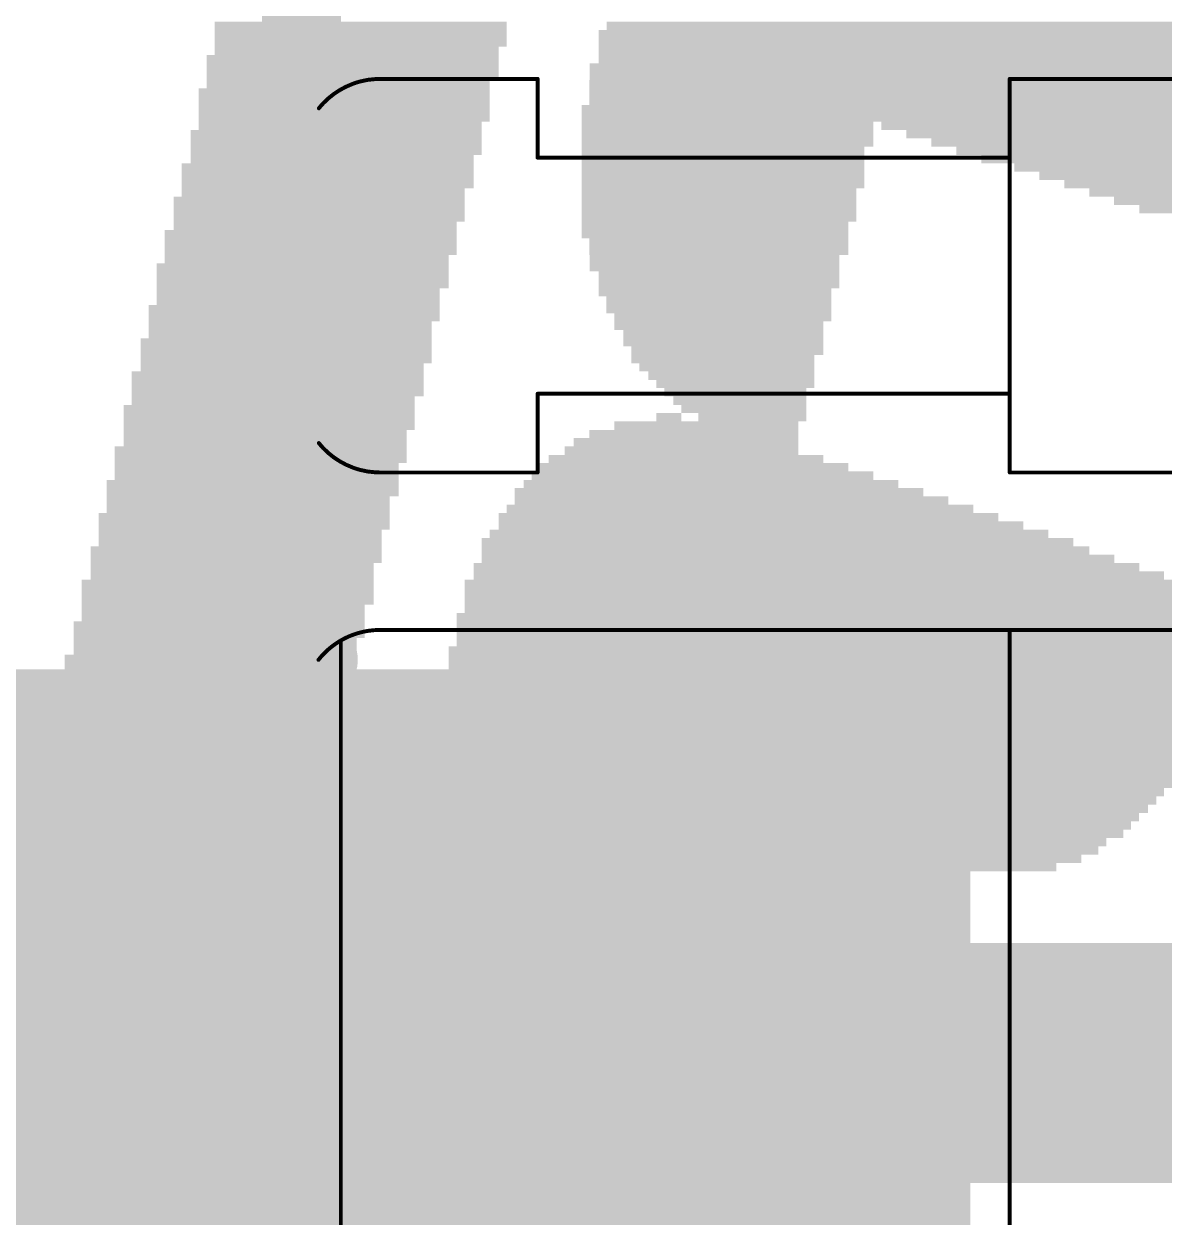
# Model space of a CAD drawing. Extents: x 0 to 53.3, y -0.3 to 28.3.
# Drawn here: x 38.153 to 41.051, y 5.482 to 8.514 of the extents above; entities that cross this region are included whole.
import ezdxf

# ---------------------------------------------------------------- set-up
doc = ezdxf.new("R2010")
doc.units = 0
for name, color, linetype in [('1', 12, 'CONTINUOUS'), ('201', 6, 'CONTINUOUS'), ('51', 253, 'CONTINUOUS')]:
    doc.layers.add(name, color=color, linetype=linetype)

# ---------------------------------------------------------------- blocks, each defined once
blk = doc.blocks.new('RECT')
blk.add_solid([(-0.5, -0.5), (0.5, -0.5), (-0.5, 0.5), (0.5, 0.5)])

msp = doc.modelspace()

# ---------------------------------------------------------------- linework, layer by layer
at = {"layer": '1', "const_width": 0.6096}
for points in [[(38.809, 5.874), (37.846, 5.874)], [(48.059, 5.874), (38.809, 5.874)]]:
    msp.add_lwpolyline(points, dxfattribs=at)
at = {"layer": '1', "const_width": 0.3048}
for points in [[(38.809, 6.0264, 1), (38.809, 5.7216)], [(38.809, 5.7216, 1), (38.809, 6.0264)]]:
    msp.add_lwpolyline(points, format="xyb", dxfattribs=at)
at = {"layer": '51'}
for points, const_width in [([(38.859, 8.9711), (38.859, 8.174)], 0.2), ([(38.8931, 8.2856), (38.9031, 8.2992)], 0.2), ([(38.877, 8.2568), (38.8844, 8.2715)], 0.2), ([(38.8844, 8.2715), (38.8931, 8.2856)], 0.2), ([(38.9898, 8.3616), (38.9989, 8.3648)], 0.01), ([(38.9989, 8.3648), (39.0083, 8.3675)], 0.01), ([(39.0083, 8.3675), (39.0279, 8.3716)], 0.01), ([(39.0279, 8.3716), (39.0484, 8.3737)], 0.01), ([(39.0484, 8.3737), (39.059, 8.374)], 0.01), ([(39.459, 8.374), (39.059, 8.374)], 0.01), ([(39.459, 8.174), (39.459, 8.374)], 0.01), ([(43.4528, 8.374), (40.659, 8.374)], 0.01), ([(40.659, 8.374), (40.659, 8.174)], 0.01), ([(38.8661, 8.2268), (38.8709, 8.2419)], 0.2), ([(38.8709, 8.2419), (38.877, 8.2568)], 0.2), ([(38.927, 8.3243), (38.9409, 8.3354)], 0.01), ([(38.9409, 8.3354), (38.956, 8.3454)], 0.01), ([(38.956, 8.3454), (38.9723, 8.3542)], 0.01), ([(38.9723, 8.3542), (38.9898, 8.3616)], 0.01), ([(38.8603, 8.1964), (38.8626, 8.2116)], 0.2), ([(38.8626, 8.2116), (38.8642, 8.2192)], 0.2), ([(38.8642, 8.2192), (38.8661, 8.2268)], 0.2), ([(38.9031, 8.2992), (38.9086, 8.3058)], 0.01), ([(38.9086, 8.3058), (38.9144, 8.3122)], 0.01), ([(38.9144, 8.3122), (38.927, 8.3243)], 0.01), ([(38.859, 8.174), (38.8591, 8.1814)], 0.2), ([(38.8591, 8.1814), (38.8603, 8.1964)], 0.2), ([(38.859, 8.174), (38.859, 7.574)], 0.2), ([(40.659, 8.174), (39.459, 8.174)], 0.01), ([(40.659, 8.174), (40.659, 7.374)], 0.01), ([(38.859, 7.574), (38.859, 6.7769)], 0.2), ([(38.8591, 7.5666), (38.859, 7.574)], 0.2), ([(38.8603, 7.5516), (38.8591, 7.5666)], 0.2), ([(38.8626, 7.5364), (38.8603, 7.5516)], 0.2), ([(38.8642, 7.5288), (38.8626, 7.5364)], 0.2), ([(38.8661, 7.5212), (38.8642, 7.5288)], 0.2), ([(38.8709, 7.5061), (38.8661, 7.5212)], 0.2), ([(38.877, 7.4912), (38.8709, 7.5061)], 0.2), ([(38.8844, 7.4765), (38.877, 7.4912)], 0.2), ([(39.459, 7.374), (39.459, 7.574)], 0.01), ([(39.459, 7.574), (40.659, 7.574)], 0.01), ([(38.8931, 7.4624), (38.8844, 7.4765)], 0.2), ([(38.9031, 7.4488), (38.8931, 7.4624)], 0.2), ([(38.9086, 7.4422), (38.9031, 7.4488)], 0.01), ([(38.9144, 7.4358), (38.9086, 7.4422)], 0.01), ([(38.927, 7.4237), (38.9144, 7.4358)], 0.01), ([(38.9409, 7.4126), (38.927, 7.4237)], 0.01), ([(38.956, 7.4026), (38.9409, 7.4126)], 0.01), ([(38.9723, 7.3938), (38.956, 7.4026)], 0.01), ([(38.9898, 7.3864), (38.9723, 7.3938)], 0.01), ([(38.9989, 7.3832), (38.9898, 7.3864)], 0.01), ([(39.0083, 7.3805), (38.9989, 7.3832)], 0.01), ([(39.0279, 7.3764), (39.0083, 7.3805)], 0.01), ([(39.0484, 7.3743), (39.0279, 7.3764)], 0.01), ([(39.059, 7.374), (39.0484, 7.3743)], 0.01), ([(39.059, 7.374), (39.459, 7.374)], 0.01), ([(40.659, 7.374), (43.4528, 7.374)], 0.01), ([(38.883, 6.8689), (38.8858, 6.874)], 0.2), ([(38.8858, 6.874), (38.8888, 6.879)], 0.2), ([(38.8888, 6.879), (38.8952, 6.8887)], 0.2), ([(38.8952, 6.8887), (38.9021, 6.898)], 0.2), ([(39.0072, 6.9672), (39.0153, 6.9692)], 0.01), ([(39.0153, 6.9692), (39.024, 6.9709)], 0.01), ([(39.024, 6.9709), (39.0286, 6.9717)], 0.01), ([(39.0286, 6.9717), (39.0333, 6.9723)], 0.01), ([(39.0333, 6.9723), (39.0432, 6.9734)], 0.01), ([(39.0432, 6.9734), (39.0536, 6.9739)], 0.01), ([(39.0536, 6.9739), (39.059, 6.974)], 0.01), ([(41.613, 6.974), (39.059, 6.974)], 0.01), ([(40.659, 4.774), (40.659, 6.974)], 0.01), ([(38.8707, 6.8415), (38.8728, 6.8469)], 0.2), ([(38.8728, 6.8469), (38.8731, 6.8478)], 0.2), ([(38.8731, 6.8478), (38.8735, 6.8487)], 0.2), ([(38.8735, 6.8487), (38.8742, 6.8505)], 0.2), ([(38.8742, 6.8505), (38.875, 6.8523)], 0.2), ([(38.875, 6.8523), (38.8777, 6.8585)], 0.2), ([(38.8777, 6.8585), (38.883, 6.8689)], 0.2), ([(38.935, 6.9309), (38.9443, 6.9378)], 0.01), ([(38.9443, 6.9378), (38.954, 6.9442)], 0.01), ([(38.954, 6.9442), (38.959, 6.9472)], 0.01), ([(38.959, 4.8008), (38.959, 6.9472)], 0.01), ([(38.959, 6.9472), (38.9591, 6.9472)], 0.01), ([(38.9591, 6.9472), (38.9596, 6.9476)], 0.01), ([(38.9596, 6.9476), (38.9608, 6.9482)], 0.01), ([(38.9608, 6.9482), (38.9616, 6.9487)], 0.01), ([(38.9616, 6.9487), (38.9626, 6.9492)], 0.01), ([(38.9626, 6.9492), (38.965, 6.9505)], 0.01), ([(38.965, 6.9505), (38.968, 6.9521)], 0.01), ([(38.968, 6.9521), (38.9717, 6.9539)], 0.01), ([(38.9717, 6.9539), (38.976, 6.956)], 0.01), ([(38.976, 6.956), (38.981, 6.9582)], 0.01), ([(38.981, 6.9582), (38.9837, 6.9593)], 0.01), ([(38.9837, 6.9593), (38.9866, 6.9604)], 0.01), ([(38.9866, 6.9604), (38.9928, 6.9627)], 0.01), ([(38.9928, 6.9627), (38.9997, 6.965)], 0.01), ([(38.9997, 6.965), (39.0072, 6.9672)], 0.01), ([(38.8626, 6.8116), (38.8629, 6.8135)], 0.2), ([(38.8629, 6.8135), (38.8631, 6.8144)], 0.2), ([(38.8631, 6.8144), (38.8633, 6.8154)], 0.2), ([(38.8633, 6.8154), (38.8637, 6.8173)], 0.2), ([(38.8637, 6.8173), (38.8642, 6.8192)], 0.2), ([(38.8642, 6.8192), (38.8646, 6.8211)], 0.2), ([(38.8646, 6.8211), (38.8651, 6.8229)], 0.2), ([(38.8651, 6.8229), (38.8656, 6.8248)], 0.2), ([(38.8656, 6.8248), (38.8658, 6.8258)], 0.2), ([(38.8658, 6.8258), (38.8661, 6.8267)], 0.2), ([(38.8661, 6.8267), (38.8666, 6.8286)], 0.2), ([(38.8666, 6.8286), (38.8671, 6.8304)], 0.2), ([(38.8671, 6.8304), (38.8677, 6.8323)], 0.2), ([(38.8677, 6.8323), (38.8683, 6.8341)], 0.2), ([(38.8683, 6.8341), (38.8688, 6.836)], 0.2), ([(38.8688, 6.836), (38.8692, 6.8369)], 0.2), ([(38.8692, 6.8369), (38.8695, 6.8378)], 0.2), ([(38.8695, 6.8378), (38.8701, 6.8397)], 0.2), ([(38.8701, 6.8397), (38.8707, 6.8415)], 0.2), ([(38.9021, 6.898), (38.9096, 6.907)], 0.01), ([(38.9096, 6.907), (38.9176, 6.9154)], 0.01), ([(38.9176, 6.9154), (38.926, 6.9234)], 0.01), ([(38.926, 6.9234), (38.9304, 6.9272)], 0.01), ([(38.9304, 6.9272), (38.935, 6.9309)], 0.01), ([(38.8591, 6.7808), (38.8592, 6.7827)], 0.2), ([(38.8592, 6.7827), (38.8593, 6.7847)], 0.2), ([(38.8593, 6.7847), (38.8595, 6.7885)], 0.2), ([(38.8595, 6.7885), (38.8597, 6.7905)], 0.2), ([(38.8597, 6.7905), (38.8598, 6.7914)], 0.2), ([(38.8598, 6.7924), (38.86, 6.7943)], 0.2), ([(38.8598, 6.7914), (38.8598, 6.7924)], 0.2), ([(38.86, 6.7943), (38.8602, 6.7963)], 0.2), ([(38.8602, 6.7963), (38.8605, 6.7982)], 0.2), ([(38.8605, 6.7982), (38.8607, 6.8001)], 0.2), ([(38.8607, 6.8001), (38.861, 6.802)], 0.2), ([(38.861, 6.802), (38.8611, 6.803)], 0.2), ([(38.8611, 6.803), (38.8613, 6.8039)], 0.2), ([(38.8613, 6.8039), (38.8616, 6.8059)], 0.2), ([(38.8616, 6.8059), (38.8619, 6.8078)], 0.2), ([(38.8619, 6.8078), (38.862, 6.8087)], 0.2), ([(38.862, 6.8087), (38.8622, 6.8097)], 0.2), ([(38.8622, 6.8097), (38.8626, 6.8116)], 0.2), ([(38.859, 6.7769), (38.8591, 6.7788)], 0.2), ([(38.859, 6.7769), (38.859, 6.474)], 0.2), ([(38.8591, 6.7788), (38.8591, 6.7808)], 0.2), ([(38.859, 6.474), (37.259, 6.474)], 0.2), ([(38.859, 6.474), (38.859, 5.274)], 0.2)]:
    msp.add_lwpolyline(points, dxfattribs=dict(at, const_width=const_width))
for points, const_width in [([(38.9434, 8.2696, 1), (38.8628, 8.3288)], 0.1), ([(38.9291, 8.249, 1), (38.8397, 8.294)], 0.1), ([(38.9357, 8.2593, 1), (38.8505, 8.3119)], 0.1), ([(38.9982, 8.3672, 1), (38.9996, 8.3624)], 0.005), ([(38.9997, 8.3624, 1), (38.9981, 8.3672)], 0.005), ([(39.0078, 8.3699, 1), (39.0088, 8.3651)], 0.005), ([(39.009, 8.3651, 1), (39.0076, 8.3699)], 0.005), ([(39.0276, 8.3741, 1), (39.0282, 8.3691)], 0.005), ([(39.0284, 8.3692, 1), (39.0274, 8.374)], 0.005), ([(39.0483, 8.3762, 1), (39.0485, 8.3712)], 0.005), ([(39.0487, 8.3712, 1), (39.0481, 8.3762)], 0.005), ([(39.059, 8.3765, 1), (39.059, 8.3715)], 0.005), ([(39.0591, 8.3715, 1), (39.0589, 8.3765)], 0.005), ([(39.4615, 8.374, 1), (39.4565, 8.374)], 0.005), ([(39.459, 8.3715, 1), (39.459, 8.3765)], 0.005), ([(40.659, 8.3765, 1), (40.659, 8.3715)], 0.005), ([(40.6615, 8.374, 1), (40.6565, 8.374)], 0.005), ([(38.9186, 8.2268, 1), (38.8232, 8.257)], 0.1), ([(38.9233, 8.2379, 1), (38.8307, 8.2757)], 0.1), ([(38.8418, 8.2978, 1), (38.927, 8.2452)], 0.1), ([(38.8528, 8.3152, 1), (38.9334, 8.256)], 0.1), ([(38.9395, 8.3375, 1), (38.9423, 8.3333)], 0.005), ([(38.9425, 8.3334, 1), (38.9393, 8.3374)], 0.005), ([(38.9548, 8.3476, 1), (38.9572, 8.3432)], 0.005), ([(38.9574, 8.3433, 1), (38.9546, 8.3475)], 0.005), ([(38.9713, 8.3565, 1), (38.9733, 8.3519)], 0.005), ([(38.9735, 8.352, 1), (38.9711, 8.3564)], 0.005), ([(38.989, 8.364, 1), (38.9906, 8.3592)], 0.005), ([(38.9908, 8.3593, 1), (38.9888, 8.3639)], 0.005), ([(38.912, 8.2041, 1), (38.8132, 8.2191)], 0.1), ([(38.9131, 8.2089, 1), (38.8153, 8.2295)], 0.1), ([(38.9146, 8.2147, 1), (38.8176, 8.2389)], 0.1), ([(38.8246, 8.2608, 1), (38.9172, 8.223)], 0.1), ([(38.8323, 8.2793, 1), (38.9217, 8.2343)], 0.1), ([(38.9067, 8.3075, 1), (38.9105, 8.3041)], 0.005), ([(38.9105, 8.3042, 1), (38.9067, 8.3074)], 0.005), ([(38.9127, 8.314, 1), (38.9161, 8.3104)], 0.005), ([(38.9163, 8.3105, 1), (38.9125, 8.3139)], 0.005), ([(38.9254, 8.3263, 1), (38.9286, 8.3223)], 0.005), ([(38.9287, 8.3225, 1), (38.9253, 8.3261)], 0.005), ([(38.9091, 8.1807, 1), (38.8091, 8.1821)], 0.1), ([(38.9101, 8.1924, 1), (38.8105, 8.2004)], 0.1), ([(38.8157, 8.2313, 1), (38.9127, 8.2071)], 0.1), ([(38.8184, 8.2419, 1), (38.9138, 8.2117)], 0.1), ([(38.9012, 8.3008, 1), (38.905, 8.2976)], 0.005), ([(38.909, 8.174, 1), (38.809, 8.174)], 0.1), ([(38.8109, 8.2039, 1), (38.9097, 8.1889)], 0.1), ([(38.8137, 8.2219, 1), (38.9115, 8.2013)], 0.1), ([(38.809, 8.1747, 1), (38.909, 8.1733)], 0.1), ([(38.809, 8.174, 1), (38.909, 8.174)], 0.1), ([(38.8093, 8.1854, 1), (38.9089, 8.1774)], 0.1), ([(39.459, 8.1765, 1), (39.459, 8.1715)], 0.005), ([(39.4565, 8.174, 1), (39.4615, 8.174)], 0.005), ([(40.6615, 8.174, 1), (40.6565, 8.174)], 0.005), ([(40.6565, 8.174, 1), (40.6615, 8.174)], 0.005), ([(40.659, 8.1715, 1), (40.659, 8.1765)], 0.005), ([(38.909, 7.574, 1), (38.809, 7.574)], 0.1), ([(38.909, 7.5747, 1), (38.809, 7.5733)], 0.1), ([(38.9089, 7.5706, 1), (38.8093, 7.5626)], 0.1), ([(38.9097, 7.5591, 1), (38.8109, 7.5441)], 0.1), ([(38.809, 7.574, 1), (38.909, 7.574)], 0.1), ([(38.8091, 7.5659, 1), (38.9091, 7.5673)], 0.1), ([(38.9115, 7.5467, 1), (38.8137, 7.5261)], 0.1), ([(38.9127, 7.5409, 1), (38.8157, 7.5167)], 0.1), ([(38.9138, 7.5363, 1), (38.8184, 7.5061)], 0.1), ([(38.8105, 7.5476, 1), (38.9101, 7.5556)], 0.1), ([(38.8132, 7.5289, 1), (38.912, 7.5439)], 0.1), ([(38.8153, 7.5185, 1), (38.9131, 7.5391)], 0.1), ([(38.8176, 7.5091, 1), (38.9146, 7.5333)], 0.1), ([(38.9172, 7.525, 1), (38.8246, 7.4872)], 0.1), ([(38.9217, 7.5137, 1), (38.8323, 7.4687)], 0.1), ([(39.4615, 7.574, 1), (39.4565, 7.574)], 0.005), ([(39.459, 7.5765, 1), (39.459, 7.5715)], 0.005), ([(40.659, 7.5715, 1), (40.659, 7.5765)], 0.005), ([(38.8232, 7.491, 1), (38.9186, 7.5212)], 0.1), ([(38.8307, 7.4723, 1), (38.9233, 7.5101)], 0.1), ([(38.927, 7.5028, 1), (38.8418, 7.4502)], 0.1), ([(38.8397, 7.454, 1), (38.9291, 7.499)], 0.1), ([(38.9334, 7.492, 1), (38.8528, 7.4328)], 0.1), ([(38.8505, 7.4361, 1), (38.9357, 7.4887)], 0.1), ([(38.8628, 7.4192, 1), (38.9434, 7.4784)], 0.1), ([(38.905, 7.4504, 1), (38.9012, 7.4472)], 0.005), ([(38.9105, 7.4439, 1), (38.9067, 7.4405)], 0.005), ([(38.9067, 7.4406, 1), (38.9105, 7.4438)], 0.005), ([(38.9161, 7.4376, 1), (38.9127, 7.434)], 0.005), ([(38.9125, 7.4341, 1), (38.9163, 7.4375)], 0.005), ([(38.9286, 7.4257, 1), (38.9254, 7.4217)], 0.005), ([(38.9253, 7.4219, 1), (38.9287, 7.4255)], 0.005), ([(38.9423, 7.4147, 1), (38.9395, 7.4105)], 0.005), ([(38.9393, 7.4106, 1), (38.9425, 7.4146)], 0.005), ([(38.9572, 7.4048, 1), (38.9548, 7.4004)], 0.005), ([(38.9546, 7.4005, 1), (38.9574, 7.4047)], 0.005), ([(38.9733, 7.3961, 1), (38.9713, 7.3915)], 0.005), ([(38.9711, 7.3916, 1), (38.9735, 7.396)], 0.005), ([(38.9906, 7.3888, 1), (38.989, 7.384)], 0.005), ([(38.9888, 7.3841, 1), (38.9908, 7.3887)], 0.005), ([(38.9996, 7.3856, 1), (38.9982, 7.3808)], 0.005), ([(38.9981, 7.3808, 1), (38.9997, 7.3856)], 0.005), ([(39.0088, 7.3829, 1), (39.0078, 7.3781)], 0.005), ([(39.0076, 7.3781, 1), (39.009, 7.3829)], 0.005), ([(39.0282, 7.3789, 1), (39.0276, 7.3739)], 0.005), ([(39.0274, 7.374, 1), (39.0284, 7.3788)], 0.005), ([(39.0485, 7.3768, 1), (39.0483, 7.3718)], 0.005), ([(39.0481, 7.3718, 1), (39.0487, 7.3768)], 0.005), ([(39.059, 7.3765, 1), (39.059, 7.3715)], 0.005), ([(39.0589, 7.3715, 1), (39.0591, 7.3765)], 0.005), ([(39.4565, 7.374, 1), (39.4615, 7.374)], 0.005), ([(39.459, 7.3715, 1), (39.459, 7.3765)], 0.005), ([(40.659, 7.3765, 1), (40.659, 7.3715)], 0.005), ([(40.6565, 7.374, 1), (40.6615, 7.374)], 0.005), ([(38.9296, 6.8499, 1), (38.842, 6.8981)], 0.1), ([(38.9317, 6.8533, 1), (38.8459, 6.9047)], 0.1), ([(38.9369, 6.8612, 1), (38.8535, 6.9162)], 0.1), ([(38.9423, 6.8682, 1), (38.8619, 6.9278)], 0.1), ([(39.0148, 6.9717, 1), (39.0158, 6.9667)], 0.005), ([(39.0159, 6.9668, 1), (39.0147, 6.9716)], 0.005), ([(39.0236, 6.9734, 1), (39.0244, 6.9684)], 0.005), ([(39.0245, 6.9684, 1), (39.0235, 6.9734)], 0.005), ([(39.0283, 6.9742, 1), (39.0289, 6.9692)], 0.005), ([(39.029, 6.9692, 1), (39.0282, 6.9742)], 0.005), ([(39.033, 6.9748, 1), (39.0336, 6.9698)], 0.005), ([(39.0336, 6.9698, 1), (39.033, 6.9748)], 0.005), ([(39.0431, 6.9759, 1), (39.0433, 6.9709)], 0.005), ([(39.0435, 6.9709, 1), (39.0429, 6.9759)], 0.005), ([(39.0536, 6.9764, 1), (39.0536, 6.9714)], 0.005), ([(39.0537, 6.9714, 1), (39.0535, 6.9764)], 0.005), ([(39.059, 6.9765, 1), (39.059, 6.9715)], 0.005), ([(39.059, 6.9715, 1), (39.059, 6.9765)], 0.005), ([(40.6615, 6.974, 1), (40.6565, 6.974)], 0.005), ([(38.9205, 6.832, 1), (38.8257, 6.8636)], 0.1), ([(38.9194, 6.8288, 1), (38.8262, 6.865)], 0.1), ([(38.9208, 6.8324, 1), (38.8276, 6.8686)], 0.1), ([(38.9192, 6.8284, 1), (38.8278, 6.869)], 0.1), ([(38.9207, 6.832, 1), (38.8293, 6.8726)], 0.1), ([(38.9235, 6.8385, 1), (38.8319, 6.8785)], 0.1), ([(38.8392, 6.893, 1), (38.9268, 6.8448)], 0.1), ([(38.8429, 6.8997, 1), (38.9287, 6.8483)], 0.1), ([(38.9275, 6.8462, 1), (38.8385, 6.8916)], 0.1), ([(38.8471, 6.9065, 1), (38.9305, 6.8515)], 0.1), ([(38.855, 6.9185, 1), (38.9354, 6.8589)], 0.1), ([(38.9429, 6.9399, 1), (38.9457, 6.9357)], 0.005), ([(38.9458, 6.9358, 1), (38.9428, 6.9398)], 0.005), ([(38.9527, 6.9463, 1), (38.9553, 6.9421)], 0.005), ([(38.9554, 6.9421, 1), (38.9526, 6.9463)], 0.005), ([(38.9615, 6.9472, 1), (38.9565, 6.9472)], 0.005), ([(38.959, 6.9497, 1), (38.959, 6.9447)], 0.005), ([(38.9575, 6.9492, 1), (38.9607, 6.9452)], 0.005), ([(38.9585, 6.9498, 1), (38.9607, 6.9454)], 0.005), ([(38.9603, 6.9451, 1), (38.9577, 6.9493)], 0.005), ([(38.9612, 6.9456, 1), (38.958, 6.9496)], 0.005), ([(38.9595, 6.9503, 1), (38.9621, 6.9461)], 0.005), ([(38.9605, 6.9509, 1), (38.9627, 6.9465)], 0.005), ([(38.9591, 6.9447, 1), (38.9591, 6.9497)], 0.005), ([(38.9619, 6.946, 1), (38.9597, 6.9504)], 0.005), ([(38.9614, 6.9514, 1), (38.9638, 6.947)], 0.005), ([(38.9629, 6.9466, 1), (38.9603, 6.9508)], 0.005), ([(38.9637, 6.947, 1), (38.9615, 6.9514)], 0.005), ([(38.9638, 6.9527, 1), (38.9662, 6.9483)], 0.005), ([(38.9662, 6.9483, 1), (38.9638, 6.9527)], 0.005), ([(38.9669, 6.9543, 1), (38.9691, 6.9499)], 0.005), ([(38.9692, 6.9499, 1), (38.9668, 6.9543)], 0.005), ([(38.9706, 6.9561, 1), (38.9728, 6.9517)], 0.005), ([(38.9728, 6.9517, 1), (38.9706, 6.9561)], 0.005), ([(38.975, 6.9583, 1), (38.977, 6.9537)], 0.005), ([(38.9771, 6.9538, 1), (38.9749, 6.9582)], 0.005), ([(38.9801, 6.9605, 1), (38.9819, 6.9559)], 0.005), ([(38.982, 6.9559, 1), (38.98, 6.9605)], 0.005), ([(38.9828, 6.9616, 1), (38.9846, 6.957)], 0.005), ([(38.9846, 6.957, 1), (38.9828, 6.9616)], 0.005), ([(38.9857, 6.9627, 1), (38.9875, 6.9581)], 0.005), ([(38.9875, 6.9581, 1), (38.9857, 6.9627)], 0.005), ([(38.992, 6.9651, 1), (38.9936, 6.9603)], 0.005), ([(38.9937, 6.9604, 1), (38.9919, 6.965)], 0.005), ([(38.999, 6.9674, 1), (39.0004, 6.9626)], 0.005), ([(39.0005, 6.9626, 1), (38.9989, 6.9674)], 0.005), ([(39.0066, 6.9696, 1), (39.0078, 6.9648)], 0.005), ([(39.0079, 6.9648, 1), (39.0065, 6.9696)], 0.005), ([(38.9123, 6.8057, 1), (38.8135, 6.8213)], 0.1), ([(38.9123, 6.8056, 1), (38.8143, 6.8252)], 0.1), ([(38.9119, 6.8036, 1), (38.8143, 6.8252)], 0.1), ([(38.9126, 6.807, 1), (38.8148, 6.8276)], 0.1), ([(38.9135, 6.8108, 1), (38.8157, 6.8314)], 0.1), ([(38.9126, 6.8065, 1), (38.8158, 6.8319)], 0.1), ([(38.9148, 6.816, 1), (38.8168, 6.8356)], 0.1), ([(38.9133, 6.8095, 1), (38.8169, 6.8363)], 0.1), ([(38.914, 6.8121, 1), (38.8172, 6.8375)], 0.1), ([(38.915, 6.8159, 1), (38.8182, 6.8413)], 0.1), ([(38.9135, 6.8109, 1), (38.8187, 6.8425)], 0.1), ([(38.9153, 6.817, 1), (38.8189, 6.8438)], 0.1), ([(38.9154, 6.8172, 1), (38.82, 6.8474)], 0.1), ([(38.9172, 6.8233, 1), (38.8204, 6.8487)], 0.1), ([(38.9157, 6.8183, 1), (38.8209, 6.8499)], 0.1), ([(38.9169, 6.822, 1), (38.8221, 6.8536)], 0.1), ([(38.9178, 6.8246, 1), (38.8224, 6.8548)], 0.1), ([(38.8254, 6.8627, 1), (38.9202, 6.8311)], 0.1), ([(38.8274, 6.8681, 1), (38.9188, 6.8275)], 0.1), ([(38.9181, 6.8257, 1), (38.8233, 6.8573)], 0.1), ([(38.9149, 6.8166, 1), (38.8235, 6.8572)], 0.1), ([(38.8269, 6.8668, 1), (38.9201, 6.8306)], 0.1), ([(38.8285, 6.8708, 1), (38.9199, 6.8302)], 0.1), ([(38.8292, 6.8723, 1), (38.9208, 6.8323)], 0.1), ([(38.8332, 6.8812, 1), (38.9222, 6.8358)], 0.1), ([(38.9159, 6.9172, 1), (38.9193, 6.9136)], 0.005), ([(38.9194, 6.9137, 1), (38.9158, 6.9171)], 0.005), ([(38.9244, 6.9253, 1), (38.9276, 6.9215)], 0.005), ([(38.9277, 6.9216, 1), (38.9243, 6.9252)], 0.005), ([(38.9288, 6.9291, 1), (38.932, 6.9253)], 0.005), ([(38.932, 6.9253, 1), (38.9288, 6.9291)], 0.005), ([(38.9335, 6.9329, 1), (38.9365, 6.9289)], 0.005), ([(38.9366, 6.929, 1), (38.9334, 6.9328)], 0.005), ([(38.9091, 6.7801, 1), (38.8093, 6.7853)], 0.1), ([(38.9092, 6.7822, 1), (38.8094, 6.7872)], 0.1), ([(38.9094, 6.7859, 1), (38.8096, 6.7911)], 0.1), ([(38.9098, 6.7924, 1), (38.8098, 6.7924)], 0.1), ([(38.9095, 6.7855, 1), (38.8099, 6.7955)], 0.1), ([(38.9095, 6.7859, 1), (38.8101, 6.7969)], 0.1), ([(38.9097, 6.7891, 1), (38.8103, 6.7995)], 0.1), ([(38.91, 6.7913, 1), (38.8104, 6.8013)], 0.1), ([(38.9104, 6.7949, 1), (38.811, 6.8053)], 0.1), ([(38.9099, 6.7904, 1), (38.8111, 6.806)], 0.1), ([(38.9109, 6.798, 1), (38.8113, 6.808)], 0.1), ([(38.9104, 6.7942, 1), (38.8116, 6.8098)], 0.1), ([(38.911, 6.7985, 1), (38.8122, 6.8133)], 0.1), ([(38.9117, 6.8032, 1), (38.8123, 6.8142)], 0.1), ([(38.9113, 6.8, 1), (38.8125, 6.8156)], 0.1), ([(38.9101, 6.7931, 1), (38.8125, 6.8147)], 0.1), ([(38.9112, 6.7999, 1), (38.8132, 6.8195)], 0.1), ([(38.9115, 6.8013, 1), (38.8137, 6.8219)], 0.1), ([(38.8164, 6.8345, 1), (38.9128, 6.8077)], 0.1), ([(38.8167, 6.8356, 1), (38.9135, 6.8102)], 0.1), ([(38.8166, 6.8346, 1), (38.9146, 6.815)], 0.1), ([(38.8184, 6.8416, 1), (38.9132, 6.81)], 0.1), ([(38.8177, 6.8394, 1), (38.9145, 6.814)], 0.1), ([(38.8184, 6.842, 1), (38.9148, 6.8152)], 0.1), ([(38.8194, 6.8455, 1), (38.9148, 6.8153)], 0.1), ([(38.8203, 6.8481, 1), (38.9151, 6.8165)], 0.1), ([(38.8199, 6.8468, 1), (38.9167, 6.8214)], 0.1), ([(38.8231, 6.8563, 1), (38.9145, 6.8157)], 0.1), ([(38.8218, 6.8527, 1), (38.9166, 6.8211)], 0.1), ([(38.8218, 6.8529, 1), (38.9172, 6.8227)], 0.1), ([(38.8227, 6.8555, 1), (38.9175, 6.8239)], 0.1), ([(38.8241, 6.8596, 1), (38.9173, 6.8234)], 0.1), ([(38.9002, 6.8996, 1), (38.904, 6.8964)], 0.005), ([(38.9078, 6.9087, 1), (38.9114, 6.9053)], 0.005), ([(38.9115, 6.9054, 1), (38.9077, 6.9086)], 0.005), ([(38.909, 6.7769, 1), (38.809, 6.7769)], 0.1), ([(38.9091, 6.7808, 1), (38.8091, 6.7808)], 0.1), ([(38.909, 6.7762, 1), (38.8092, 6.7814)], 0.1), ([(38.8108, 6.8041, 1), (38.9096, 6.7885)], 0.1), ([(38.8108, 6.8034, 1), (38.9102, 6.793)], 0.1), ([(38.8113, 6.8079, 1), (38.9101, 6.7923)], 0.1), ([(38.8112, 6.807, 1), (38.9108, 6.797)], 0.1), ([(38.8123, 6.8138, 1), (38.9099, 6.7922)], 0.1), ([(38.8119, 6.8113, 1), (38.9107, 6.7965)], 0.1), ([(38.8122, 6.8137, 1), (38.911, 6.7981)], 0.1), ([(38.8122, 6.8133, 1), (38.9116, 6.8023)], 0.1), ([(38.813, 6.8185, 1), (38.911, 6.7989)], 0.1), ([(38.8133, 6.82, 1), (38.9111, 6.7994)], 0.1), ([(38.8132, 6.8194, 1), (38.912, 6.8038)], 0.1), ([(38.8141, 6.8243, 1), (38.9117, 6.8027)], 0.1), ([(38.8141, 6.8242, 1), (38.9121, 6.8046)], 0.1), ([(38.8144, 6.8257, 1), (38.9122, 6.8051)], 0.1), ([(38.8153, 6.83, 1), (38.9121, 6.8046)], 0.1), ([(38.8153, 6.8295, 1), (38.9131, 6.8089)], 0.1), ([(38.8091, 6.7795, 1), (38.9089, 6.7743)], 0.1), ([(38.809, 6.7769, 1), (38.909, 6.7769)], 0.1), ([(38.8092, 6.7834, 1), (38.909, 6.7782)], 0.1), ([(38.8091, 6.7788, 1), (38.9091, 6.7788)], 0.1), ([(38.8093, 6.7852, 1), (38.9091, 6.7802)], 0.1), ([(38.8094, 6.7873, 1), (38.9092, 6.7821)], 0.1), ([(38.8097, 6.7935, 1), (38.9093, 6.7835)], 0.1), ([(38.81, 6.796, 1), (38.9094, 6.785)], 0.1), ([(38.8101, 6.7976, 1), (38.9095, 6.7872)], 0.1), ([(38.8098, 6.7914, 1), (38.9098, 6.7914)], 0.1), ([(38.8102, 6.7993, 1), (38.9098, 6.7893)], 0.1), ([(38.909, 6.474, 1), (38.809, 6.474)], 0.1), ([(38.859, 6.424, 1), (38.859, 6.524)], 0.1), ([(38.809, 6.474, 1), (38.909, 6.474)], 0.1)]:
    msp.add_lwpolyline(points, format="xyb", dxfattribs=dict(at, const_width=const_width))

# ---------------------------------------------------------------- block references
at = {"layer": '1', "xscale": 3.5, "yscale": 2}
msp.add_blockref('RECT', (38.809, 5.874), dxfattribs=at)
at = {"layer": '201', "rotation": 180}
for p, xscale, yscale in [((39.0093, 8.509), 0.7417, 0.0213), ((41.0947, 8.509), 2.921, 0.0213), ((39.0093, 8.4878), 0.7417, 0.0211), ((41.1163, 8.4878), 3.0048, 0.0211), ((39.0093, 8.4667), 0.7417, 0.0211), ((41.1163, 8.4667), 3.0048, 0.0211), ((38.989, 8.4243), 0.7417, 0.0211), ((38.9992, 8.4455), 0.7214, 0.0213), ((41.1061, 8.4455), 2.9845, 0.0213), ((41.1061, 8.4243), 2.9845, 0.0211), ((38.989, 8.4032), 0.7417, 0.0211), ((41.0947, 8.4032), 3.0074, 0.0211), ((38.989, 8.382), 0.7417, 0.0213), ((38.9776, 8.3608), 0.7188, 0.0211), ((41.0832, 8.3608), 2.9845, 0.0211), ((41.0947, 8.382), 3.0074, 0.0213), ((38.9674, 8.3397), 0.7391, 0.0211), ((41.0832, 8.3397), 2.9845, 0.0211), ((38.9674, 8.3185), 0.7391, 0.0213), ((38.9674, 8.2973), 0.7391, 0.0211), ((41.0731, 8.2973), 3.0048, 0.0211), ((41.0832, 8.3185), 2.9845, 0.0213), ((38.9674, 8.2762), 0.7391, 0.0211), ((41.0629, 8.2762), 2.9845, 0.0211), ((38.9573, 8.255), 0.7188, 0.0213), ((39.9415, 8.255), 0.7417, 0.0213), ((41.4439, 8.255), 2.2225, 0.0213), ((38.9471, 8.2338), 0.7391, 0.0211), ((38.9471, 8.2127), 0.7391, 0.0211), ((39.9415, 8.2338), 0.7417, 0.0211), ((39.9415, 8.2127), 0.7417, 0.0211), ((41.4757, 8.2338), 2.159, 0.0211), ((41.5074, 8.2127), 2.0955, 0.0211), ((38.9471, 8.1915), 0.7391, 0.0213), ((39.9301, 8.1915), 0.7188, 0.0213), ((41.529, 8.1915), 2.0117, 0.0213), ((38.9255, 8.1492), 0.7417, 0.0211), ((38.9369, 8.1703), 0.7188, 0.0211), ((39.9301, 8.1703), 0.7188, 0.0211), ((39.9301, 8.1492), 0.7188, 0.0211), ((41.5607, 8.1703), 1.9482, 0.0211), ((41.6027, 8.1492), 1.8644, 0.0211), ((38.9255, 8.128), 0.7417, 0.0213), ((39.9301, 8.128), 0.7188, 0.0213), ((41.6344, 8.128), 1.8009, 0.0213), ((38.9255, 8.1068), 0.7417, 0.0211), ((38.9141, 8.0857), 0.7188, 0.0211), ((39.9301, 8.1068), 0.7188, 0.0211), ((39.9199, 8.0857), 0.6985, 0.0211), ((41.6547, 8.1068), 1.7145, 0.0211), ((41.6865, 8.0857), 1.651, 0.0211), ((38.9039, 8.0645), 0.7391, 0.0213), ((39.9199, 8.0645), 0.6985, 0.0213), ((41.7182, 8.0645), 1.5875, 0.0213), ((38.9039, 8.0433), 0.7391, 0.0211), ((39.9199, 8.0433), 0.6985, 0.0211), ((41.75, 8.0433), 1.524, 0.0211), ((38.9039, 8.0222), 0.7391, 0.0211), ((38.8938, 8.001), 0.7188, 0.0213), ((39.9199, 8.0222), 0.6985, 0.0211), ((39.9098, 8.001), 0.6782, 0.0213), ((38.8823, 7.9798), 0.7417, 0.0211), ((39.9098, 7.9798), 0.6782, 0.0211), ((38.8823, 7.9587), 0.7417, 0.0211), ((38.8823, 7.9375), 0.7417, 0.0213), ((39.9199, 7.9587), 0.6579, 0.0211), ((39.9199, 7.9375), 0.6579, 0.0213), ((38.8722, 7.9163), 0.7214, 0.0211), ((39.9085, 7.9163), 0.635, 0.0211), ((38.862, 7.8952), 0.7417, 0.0211), ((38.862, 7.874), 0.7417, 0.0213), ((39.9085, 7.8952), 0.635, 0.0211), ((39.9199, 7.874), 0.6121, 0.0213), ((38.862, 7.8528), 0.7417, 0.0211), ((39.9199, 7.8528), 0.6121, 0.0211), ((38.8506, 7.8317), 0.7188, 0.0211), ((39.9098, 7.8317), 0.5918, 0.0211), ((38.8404, 7.7893), 0.7391, 0.0211), ((38.8506, 7.8105), 0.7188, 0.0213), ((39.9199, 7.8105), 0.5715, 0.0213), ((39.9199, 7.7893), 0.5715, 0.0211), ((38.8404, 7.7682), 0.7391, 0.0211), ((39.9301, 7.7682), 0.5512, 0.0211), ((38.8302, 7.747), 0.7188, 0.0213), ((38.8302, 7.7258), 0.7188, 0.0211), ((39.9199, 7.747), 0.5309, 0.0213), ((39.9313, 7.7258), 0.508, 0.0211), ((38.8201, 7.7047), 0.7391, 0.0211), ((39.9313, 7.7047), 0.508, 0.0211), ((38.8201, 7.6835), 0.7391, 0.0213), ((38.8201, 7.6623), 0.7391, 0.0211), ((39.9415, 7.6835), 0.4877, 0.0213), ((39.9301, 7.6623), 0.4648, 0.0211), ((38.8099, 7.6412), 0.7188, 0.0211), ((39.9402, 7.6412), 0.4445, 0.0211), ((38.7985, 7.62), 0.7417, 0.0213), ((38.7985, 7.5988), 0.7417, 0.0211), ((39.9517, 7.62), 0.4216, 0.0213), ((39.9618, 7.5988), 0.4013, 0.0211), ((38.7985, 7.5777), 0.7417, 0.0211), ((39.9618, 7.5777), 0.3607, 0.0211), ((38.7871, 7.5565), 0.7188, 0.0213), ((39.9733, 7.5565), 0.3378, 0.0213), ((38.7769, 7.5353), 0.7391, 0.0211), ((38.7769, 7.5142), 0.7391, 0.0211), ((39.7929, 7.5142), 0.0635, 0.0211), ((39.9834, 7.5353), 0.3175, 0.0211), ((40.005, 7.5142), 0.2743, 0.0211), ((38.7769, 7.493), 0.7391, 0.0213), ((39.8882, 7.493), 0.4674, 0.0213), ((38.7668, 7.4718), 0.7188, 0.0211), ((38.7668, 7.4507), 0.7188, 0.0211), ((39.8361, 7.4507), 0.5715, 0.0211), ((39.8564, 7.4718), 0.5309, 0.0211), ((38.7553, 7.4295), 0.7417, 0.0213), ((39.8247, 7.4295), 0.5944, 0.0213), ((38.7553, 7.4083), 0.7417, 0.0211), ((38.7452, 7.3872), 0.7214, 0.0211), ((39.8564, 7.3872), 0.7849, 0.0211), ((39.8361, 7.4083), 0.6985, 0.0211), ((38.7452, 7.366), 0.7214, 0.0213), ((39.878, 7.366), 0.8687, 0.0213), ((38.735, 7.3448), 0.7417, 0.0211), ((39.8996, 7.3448), 0.9525, 0.0211), ((38.735, 7.3237), 0.7417, 0.0211), ((38.7236, 7.3025), 0.7188, 0.0213), ((39.9199, 7.3237), 1.0389, 0.0211), ((39.9517, 7.3025), 1.1024, 0.0213), ((38.7236, 7.2813), 0.7188, 0.0211), ((39.9733, 7.2813), 1.1862, 0.0211), ((38.7134, 7.2602), 0.7391, 0.0211), ((38.7134, 7.239), 0.7391, 0.0213), ((39.9948, 7.2602), 1.27, 0.0211), ((40.0266, 7.239), 1.3335, 0.0213), ((38.7033, 7.2178), 0.7188, 0.0211), ((40.0469, 7.2178), 1.4199, 0.0211), ((38.6931, 7.1755), 0.7391, 0.0213), ((38.7033, 7.1967), 0.7188, 0.0211), ((40.0888, 7.1755), 1.5443, 0.0213), ((40.0685, 7.1967), 1.5037, 0.0211), ((38.6931, 7.1543), 0.7391, 0.0211), ((40.1206, 7.1543), 1.6078, 0.0211), ((38.6829, 7.1332), 0.7188, 0.0211), ((40.1422, 7.1332), 1.6916, 0.0211), ((38.6715, 7.0908), 0.7417, 0.0211), ((38.6829, 7.112), 0.7188, 0.0213), ((40.1942, 7.0908), 1.8415, 0.0211), ((40.1739, 7.112), 1.7551, 0.0213), ((38.6715, 7.0697), 0.7417, 0.0211), ((40.2158, 7.0697), 1.8847, 0.0211), ((38.6715, 7.0485), 0.7417, 0.0213), ((38.6601, 7.0273), 0.7188, 0.0211), ((40.2476, 7.0485), 1.9482, 0.0213), ((40.2692, 7.0273), 1.9914, 0.0211), ((38.6601, 7.0062), 0.7188, 0.0211), ((40.2476, 7.0062), 1.9888, 0.0211), ((38.6499, 6.985), 0.7391, 0.0213), ((38.6499, 6.9638), 0.7391, 0.0211), ((40.2476, 6.985), 1.9888, 0.0213), ((40.2476, 6.9638), 1.9888, 0.0211), ((38.6397, 6.9427), 0.7188, 0.0211), ((40.2476, 6.9427), 1.9888, 0.0211), ((38.6397, 6.9215), 0.7188, 0.0213), ((40.2273, 6.9215), 1.9888, 0.0213), ((38.6283, 6.9003), 0.7417, 0.0211), ((38.6283, 6.8792), 0.7417, 0.0211), ((40.2273, 6.9003), 1.9888, 0.0211), ((40.2273, 6.8792), 1.9888, 0.0211), ((38.6182, 6.858), 0.7214, 0.0213), ((40.2273, 6.858), 1.9888, 0.0213), ((38.608, 6.8157), 0.7417, 0.0211), ((38.6182, 6.8368), 0.7214, 0.0211), ((40.2057, 6.8368), 1.9914, 0.0211), ((40.2057, 6.8157), 1.9914, 0.0211), ((38.608, 6.7945), 0.7417, 0.0213), ((40.2057, 6.7945), 1.9914, 0.0213), ((38.5966, 6.7733), 0.7188, 0.0211), ((38.5966, 6.7522), 0.7188, 0.0211), ((40.1841, 6.7522), 1.9888, 0.0211), ((40.1942, 6.7733), 1.9685, 0.0211), ((38.5864, 6.731), 0.7391, 0.0213), ((40.1739, 6.731), 1.9685, 0.0213), ((38.5864, 6.7098), 0.7391, 0.0211), ((40.1739, 6.7098), 1.9685, 0.0211), ((38.5763, 6.6887), 0.7188, 0.0211), ((38.5763, 6.6675), 0.7188, 0.0213), ((40.1536, 6.6675), 1.9685, 0.0213), ((40.1638, 6.6887), 1.9482, 0.0211), ((38.5763, 6.6463), 0.7188, 0.0211), ((40.1422, 6.6463), 1.9456, 0.0211), ((38.5559, 6.604), 0.7188, 0.0213), ((38.5661, 6.6252), 0.7391, 0.0211), ((40.132, 6.604), 1.9253, 0.0213), ((40.1422, 6.6252), 1.9456, 0.0211), ((38.5559, 6.5828), 0.7188, 0.0211), ((40.1104, 6.5828), 1.9279, 0.0211), ((38.5445, 6.5405), 0.7417, 0.0213), ((38.5559, 6.5617), 0.7188, 0.0211), ((39.5173, 6.5617), 0.7417, 0.0211), ((39.5173, 6.5405), 0.7417, 0.0213), ((40.5016, 6.5617), 1.0998, 0.0211), ((40.5232, 6.5405), 1.016, 0.0213), ((38.5331, 6.5193), 0.7188, 0.0211), ((39.5173, 6.5193), 0.7417, 0.0211), ((40.5346, 6.5193), 0.9525, 0.0211), ((38.5331, 6.4982), 0.7188, 0.0211), ((38.5331, 6.477), 0.7188, 0.0213), ((39.5072, 6.4982), 0.762, 0.0211), ((39.497, 6.477), 0.7417, 0.0213), ((40.5549, 6.4982), 0.8661, 0.0211), ((40.5765, 6.477), 0.7823, 0.0213), ((38.5229, 6.4558), 0.7391, 0.0211), ((39.497, 6.4558), 0.7417, 0.0211), ((40.5981, 6.4558), 0.6985, 0.0211), ((38.5128, 6.4347), 0.7188, 0.0211), ((39.497, 6.4347), 0.7417, 0.0211), ((40.5968, 6.4347), 0.6147, 0.0211), ((38.5128, 6.4135), 0.7188, 0.0213), ((38.5128, 6.3923), 0.7188, 0.0211), ((39.4754, 6.3923), 0.7391, 0.0211), ((39.497, 6.4135), 0.7417, 0.0213), ((40.6184, 6.4135), 0.5309, 0.0213), ((40.6286, 6.3923), 0.4242, 0.0211), ((38.5013, 6.3712), 0.7417, 0.0211), ((39.4754, 6.3712), 0.7391, 0.0211), ((40.6286, 6.3712), 0.2972, 0.0211), ((37.5501, 6.35), 2.6035, 0.0213), ((37.5501, 6.3288), 2.6035, 0.0211), ((39.4754, 6.35), 0.7391, 0.0213), ((39.4754, 6.3288), 0.7391, 0.0211), ((37.5603, 6.3077), 2.5832, 0.0211), ((39.4538, 6.3077), 0.7417, 0.0211), ((37.5603, 6.2865), 2.5832, 0.0213), ((37.559, 6.2653), 2.54, 0.0211), ((39.4538, 6.2865), 0.7417, 0.0213), ((39.4538, 6.2653), 0.7417, 0.0211), ((37.559, 6.2442), 2.54, 0.0211), ((39.4538, 6.2442), 0.7417, 0.0211), ((37.5704, 6.223), 2.5171, 0.0213), ((39.4335, 6.223), 0.7417, 0.0213), ((37.5806, 6.2018), 2.4968, 0.0211), ((37.5907, 6.1807), 2.4765, 0.0211), ((39.4335, 6.2018), 0.7417, 0.0211), ((39.4335, 6.1807), 0.7417, 0.0211), ((37.5806, 6.1595), 2.4562, 0.0213), ((39.4335, 6.1595), 0.7417, 0.0213), ((37.592, 6.1383), 2.4333, 0.0211), ((37.6022, 6.1172), 2.413, 0.0211), ((39.4119, 6.1383), 0.7391, 0.0211), ((39.4119, 6.1172), 0.7391, 0.0211), ((37.6123, 6.096), 2.3927, 0.0213), ((39.4119, 6.096), 0.7391, 0.0213), ((37.6238, 6.0748), 2.3292, 0.0211), ((37.6339, 6.0537), 2.3089, 0.0211), ((39.3903, 6.0537), 0.7417, 0.0211), ((39.4119, 6.0748), 0.7391, 0.0211), ((37.6555, 6.0325), 2.2657, 0.0213), ((39.3903, 6.0325), 0.7417, 0.0213), ((37.6771, 6.0113), 2.2225, 0.0211), ((39.3903, 6.0113), 0.7417, 0.0211), ((37.6974, 5.9902), 2.1361, 0.0211), ((37.7292, 5.969), 2.0726, 0.0213), ((39.37, 5.969), 0.7417, 0.0213), ((39.3903, 5.9902), 0.7417, 0.0211), ((37.7609, 5.9478), 2.0091, 0.0211), ((39.37, 5.9478), 0.7417, 0.0211), ((37.7825, 5.9267), 1.9253, 0.0211), ((37.8143, 5.9055), 1.8618, 0.0213), ((39.37, 5.9267), 0.7417, 0.0211), ((39.37, 5.9055), 0.7417, 0.0213), ((37.846, 5.8843), 1.7983, 0.0211), ((39.3484, 5.8843), 0.7391, 0.0211), ((37.8676, 5.8632), 1.7145, 0.0211), ((37.9095, 5.842), 1.6307, 0.0213), ((39.3484, 5.8632), 0.7391, 0.0211), ((39.3484, 5.842), 0.7391, 0.0213), ((37.9311, 5.8208), 1.5469, 0.0211), ((39.3484, 5.8208), 0.7391, 0.0211), ((37.9628, 5.7997), 1.4834, 0.0211), ((39.3383, 5.7997), 0.7188, 0.0211), ((37.9832, 5.7785), 1.397, 0.0213), ((38.0149, 5.7573), 1.3335, 0.0211), ((39.37, 5.7785), 0.7823, 0.0213), ((39.3916, 5.7573), 0.8255, 0.0211), ((38.0365, 5.7362), 1.2497, 0.0211), ((39.4233, 5.7362), 0.889, 0.0211), ((38.0568, 5.715), 1.1633, 0.0213), ((38.0886, 5.6938), 1.0998, 0.0211), ((39.4551, 5.715), 0.9525, 0.0213), ((39.4754, 5.6938), 0.9931, 0.0211), ((38.1102, 5.6727), 1.016, 0.0211), ((39.5072, 5.6727), 1.0566, 0.0211), ((38.1318, 5.6515), 0.9322, 0.0213), ((38.1533, 5.6303), 0.8484, 0.0211), ((39.5605, 5.6303), 1.1633, 0.0211), ((39.5389, 5.6515), 1.1201, 0.0213), ((38.1737, 5.6092), 0.762, 0.0211), ((39.5922, 5.6092), 1.2268, 0.0211), ((38.1737, 5.588), 0.6756, 0.0213), ((39.624, 5.588), 1.2903, 0.0213), ((38.1953, 5.5668), 0.5918, 0.0211), ((38.2067, 5.5457), 0.4877, 0.0211), ((39.6773, 5.5457), 1.397, 0.0211), ((39.6456, 5.5668), 1.3335, 0.0211), ((38.2168, 5.5245), 0.381, 0.0213), ((39.7078, 5.5245), 1.4173, 0.0213), ((38.2168, 5.5033), 0.254, 0.0211), ((39.7713, 5.4822), 1.5443, 0.0211), ((39.7396, 5.5033), 1.4808, 0.0211)]:
    msp.add_blockref('RECT', p, dxfattribs=dict(at, xscale=xscale, yscale=yscale))

doc.saveas('drawing.dxf')
